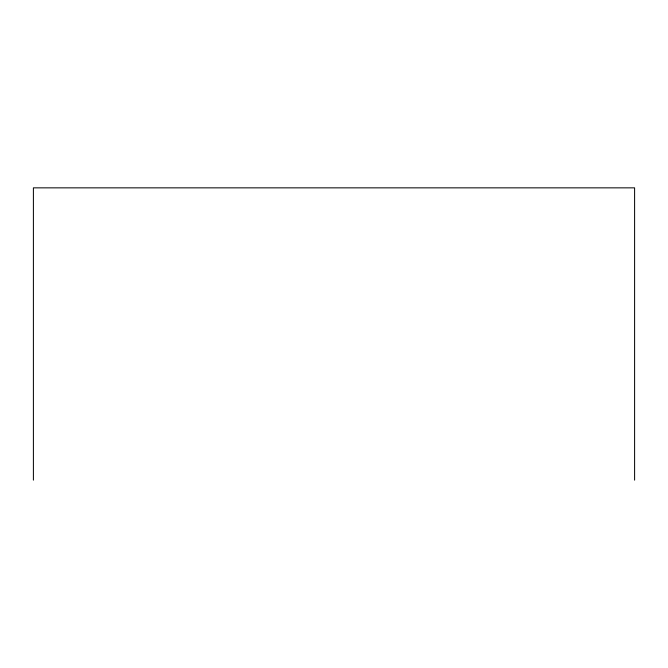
<?xml version="1.0" encoding="UTF-8"?>
<svg xmlns="http://www.w3.org/2000/svg" width="668" height="668" viewBox="0 0 668 668"><rect width="100%" height="100%" fill="white"/><g stroke="black" fill="none" stroke-linecap="round" stroke-linejoin="round"><path stroke-width="1" d="M634.6 480.15L634.6 187.85L33.4 187.85L33.4 480.15"/></g></svg>
